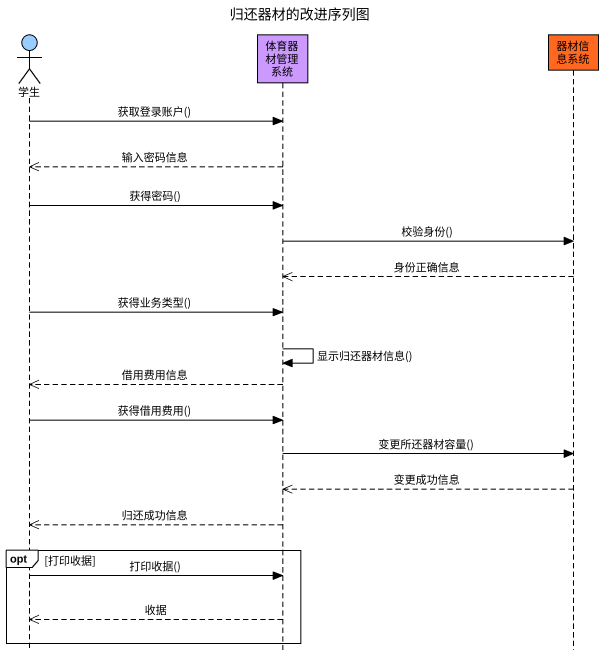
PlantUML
@startuml
title 归还器材的改进序列图
hide footbox
actor 学生 #99CCFF
participant 体育器材管理系统 #CC99FF
participant 器材信息系统 #FF6820

学生 -> 体育器材管理系统 : 获取登录账户()
体育器材管理系统 -->> 学生 : 输入密码信息
学生 -> 体育器材管理系统 : 获得密码()
体育器材管理系统 -> 器材信息系统 : 校验身份()
器材信息系统 -->> 体育器材管理系统 : 身份正确信息
学生 -> 体育器材管理系统 : 获得业务类型()
体育器材管理系统 -> 体育器材管理系统 : 显示归还器材信息()
体育器材管理系统 -->> 学生 : 借用费用信息
学生 -> 体育器材管理系统 : 获得借用费用()
体育器材管理系统 -> 器材信息系统 : 变更所还器材容量()
器材信息系统 -->> 体育器材管理系统 : 变更成功信息
体育器材管理系统 -->> 学生 : 归还成功信息
opt 打印收据
  学生 -> 体育器材管理系统 : 打印收据()
  体育器材管理系统 -->> 学生 : 收据
end
@enduml
